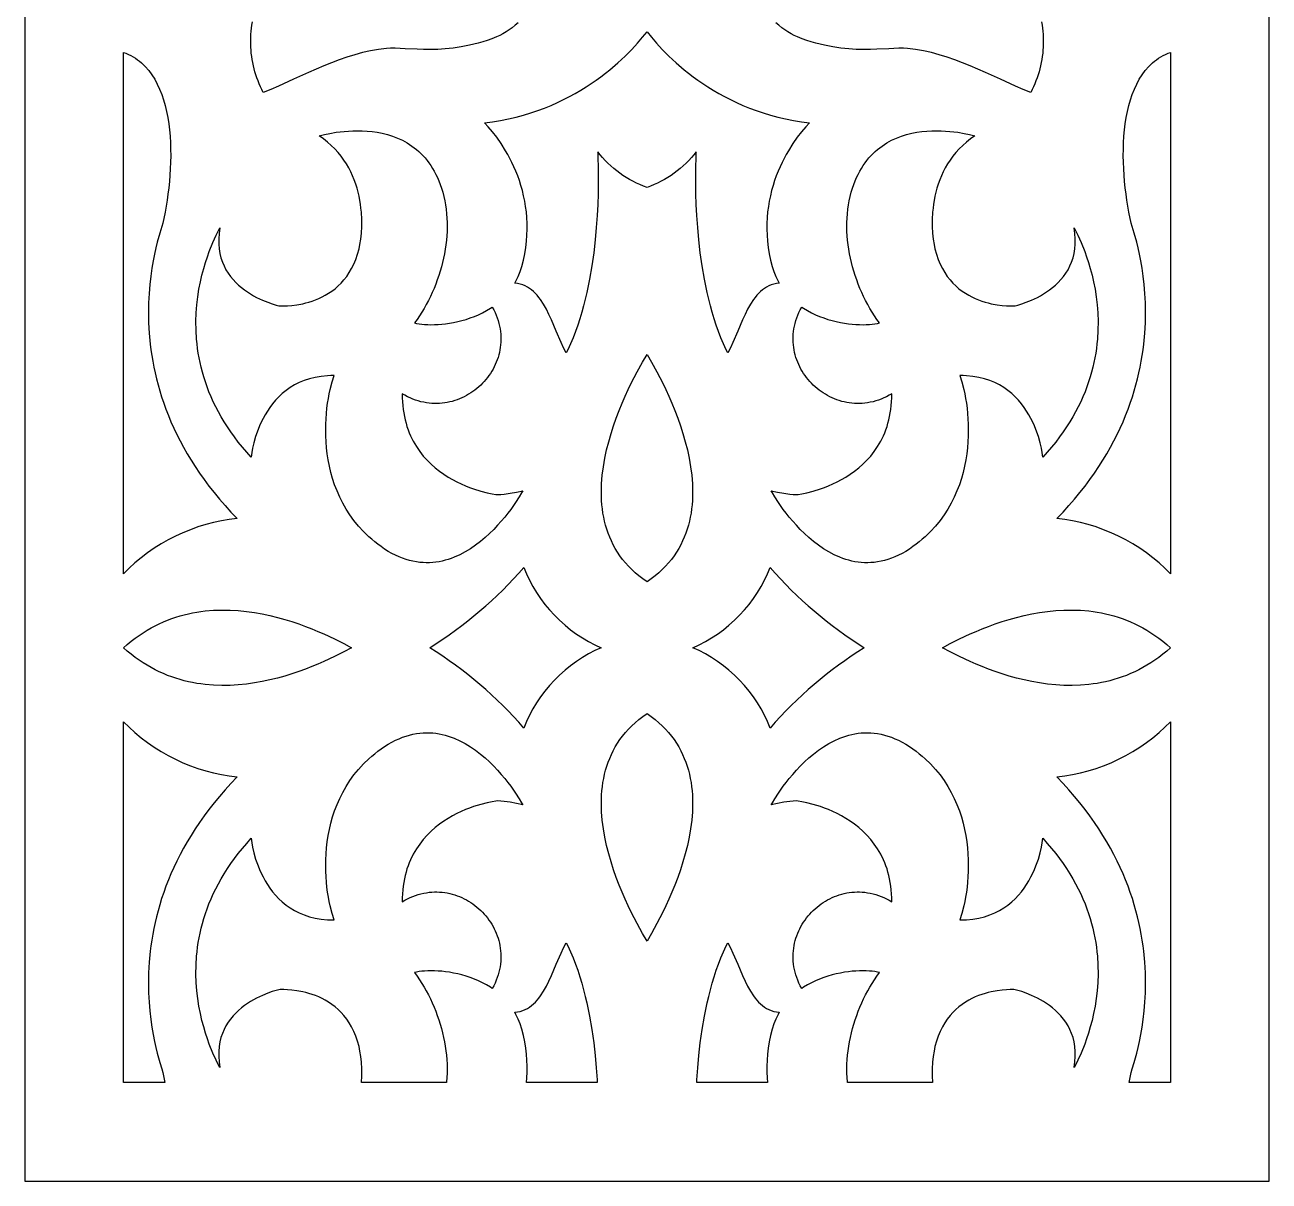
# Model space of a CAD drawing. Extents: x -252 to 252, y -832 to 832.
# Drawn here: x -252 to 252, y -832 to -363 of the extents above; entities that cross this region are included whole.
import ezdxf

# ---------------------------------------------------------------- set-up
doc = ezdxf.new("R2010")
doc.units = 0
doc.header["$MEASUREMENT"] = 0
doc.layers.add('LAYER_1', color=18, linetype='CONTINUOUS')

msp = doc.modelspace()

# ---------------------------------------------------------------- linework, layer by layer
at = {"layer": 'LAYER_1'}
for points in [[(-252.5, -832.5), (252.5, -832.5), (252.5, 832.5), (-252.5, 832.5)], [(1.77, -368.3), (3.83, -370.68), (6.2, -373.23), (8.87, -375.91), (11.84, -378.67), (15.13, -381.48), (16.89, -382.89), (18.73, -384.29), (20.65, -385.69), (22.65, -387.07), (24.74, -388.43), (26.9, -389.77), (29.15, -391.07), (31.47, -392.35), (33.89, -393.58), (36.38, -394.77), (38.96, -395.91), (41.62, -396.99), (44.37, -398.01), (47.2, -398.97), (50.12, -399.86), (53.13, -400.67), (56.22, -401.41), (59.4, -402.05), (62.67, -402.61), (66.02, -403.07), (64.45, -404.68), (62.76, -406.62), (60.99, -408.88), (59.18, -411.45), (57.38, -414.32), (56.5, -415.86), (55.64, -417.47), (54.8, -419.14), (53.99, -420.88), (53.22, -422.68), (52.49, -424.55), (51.8, -426.47), (51.17, -428.45), (50.59, -430.49), (50.08, -432.58), (49.64, -434.73), (49.26, -436.92), (48.97, -439.17), (48.77, -441.46), (48.65, -443.8), (48.63, -446.18), (48.71, -448.61), (48.9, -451.07), (49.2, -453.57), (49.62, -456.11), (50.16, -458.69), (50.83, -461.3), (51.5, -463.38), (52.28, -465.35), (53.19, -467.21), (53.69, -468.08), (52.56, -468.24), (51.48, -468.48), (50.46, -468.8), (49.49, -469.2), (48.56, -469.67), (47.68, -470.22), (46.84, -470.83), (46.05, -471.5), (45.29, -472.23), (44.57, -473.01), (43.88, -473.85), (43.22, -474.73), (41.98, -476.62), (40.84, -478.65), (39.78, -480.79), (38.76, -483.01), (36.83, -487.57), (34.89, -492.1), (33.86, -494.27), (32.77, -496.34), (32.14, -495.07), (31.03, -492.67), (29.99, -490.2), (29.01, -487.69), (28.1, -485.13), (27.25, -482.53), (26.46, -479.9), (25.72, -477.25), (25.04, -474.57), (24.41, -471.88), (23.83, -469.18), (23.3, -466.47), (22.38, -461.08), (21.63, -455.76), (21.03, -450.55), (20.57, -445.5), (20.24, -440.67), (20, -436.09), (19.86, -431.82), (19.79, -427.92), (19.77, -424.42), (19.8, -421.37), (19.9, -416.85), (19.97, -414.73), (19.01, -415.95), (18, -417.13), (16.95, -418.27), (15.85, -419.38), (14.7, -420.46), (13.52, -421.49), (12.29, -422.48), (11.04, -423.43), (9.75, -424.33), (8.42, -425.18), (7.08, -425.99), (5.7, -426.74), (4.3, -427.44), (2.89, -428.09), (1.45, -428.68), (0, -429.22), (-1.45, -428.68), (-2.89, -428.09), (-4.3, -427.44), (-5.7, -426.74), (-7.08, -425.99), (-8.42, -425.18), (-9.75, -424.33), (-11.04, -423.43), (-12.29, -422.48), (-13.52, -421.49), (-14.7, -420.46), (-15.85, -419.38), (-16.95, -418.27), (-18, -417.13), (-19.01, -415.95), (-19.97, -414.73), (-19.9, -416.85), (-19.8, -421.37), (-19.77, -424.42), (-19.79, -427.92), (-19.86, -431.82), (-20, -436.09), (-20.24, -440.67), (-20.57, -445.5), (-21.03, -450.55), (-21.63, -455.76), (-22.38, -461.08), (-23.3, -466.47), (-23.83, -469.18), (-24.41, -471.88), (-25.04, -474.57), (-25.72, -477.25), (-26.46, -479.9), (-27.25, -482.53), (-28.1, -485.13), (-29.01, -487.69), (-29.99, -490.2), (-31.03, -492.67), (-32.14, -495.07), (-32.77, -496.34), (-33.86, -494.27), (-34.89, -492.1), (-36.83, -487.57), (-38.76, -483.01), (-39.78, -480.79), (-40.84, -478.65), (-41.98, -476.62), (-43.22, -474.73), (-43.88, -473.85), (-44.57, -473.01), (-45.29, -472.23), (-46.05, -471.5), (-46.84, -470.83), (-47.68, -470.22), (-48.56, -469.67), (-49.49, -469.2), (-50.46, -468.8), (-51.48, -468.48), (-52.56, -468.24), (-53.69, -468.08), (-53.19, -467.21), (-52.28, -465.35), (-51.5, -463.38), (-50.83, -461.3), (-50.16, -458.69), (-49.62, -456.11), (-49.2, -453.57), (-48.9, -451.07), (-48.71, -448.61), (-48.63, -446.18), (-48.65, -443.8), (-48.77, -441.46), (-48.97, -439.17), (-49.26, -436.92), (-49.64, -434.73), (-50.08, -432.58), (-50.59, -430.49), (-51.17, -428.45), (-51.8, -426.47), (-52.49, -424.55), (-53.22, -422.68), (-53.99, -420.88), (-54.8, -419.14), (-55.64, -417.47), (-56.5, -415.86), (-57.38, -414.32), (-59.18, -411.45), (-60.99, -408.88), (-62.76, -406.62), (-64.45, -404.68), (-66.02, -403.07), (-62.67, -402.61), (-59.4, -402.05), (-56.22, -401.41), (-53.13, -400.67), (-50.12, -399.86), (-47.2, -398.97), (-44.37, -398.01), (-41.62, -396.99), (-38.96, -395.91), (-36.38, -394.77), (-33.89, -393.58), (-31.47, -392.35), (-29.15, -391.07), (-26.9, -389.77), (-24.74, -388.43), (-22.65, -387.07), (-20.65, -385.69), (-18.73, -384.29), (-16.89, -382.89), (-15.13, -381.48), (-11.84, -378.67), (-8.87, -375.91), (-6.2, -373.23), (-3.83, -370.68), (-1.77, -368.3), (0, -366.13)], [(-211.46, -374.79), (-210.47, -375.23), (-209.5, -375.7), (-208.57, -376.22), (-207.67, -376.78), (-206.81, -377.38), (-205.97, -378.02), (-205.17, -378.69), (-204.4, -379.41), (-203.65, -380.15), (-202.26, -381.74), (-200.98, -383.47), (-199.82, -385.31), (-198.76, -387.26), (-197.81, -389.32), (-196.96, -391.47), (-196.21, -393.7), (-195.56, -396.02), (-195, -398.4), (-194.52, -400.85), (-194.13, -403.35), (-193.83, -405.89), (-193.6, -408.47), (-193.44, -411.08), (-193.35, -413.71), (-193.33, -416.35), (-193.38, -418.99), (-193.48, -421.62), (-193.64, -424.25), (-193.85, -426.85), (-194.11, -429.42), (-194.42, -431.95), (-194.77, -434.43), (-195.16, -436.86), (-195.58, -439.22), (-196.52, -443.72), (-196.93, -445.11), (-197.73, -447.73), (-198.76, -451.47), (-199.32, -453.74), (-199.88, -456.26), (-200.43, -459.03), (-200.94, -462.02), (-201.41, -465.22), (-201.8, -468.64), (-202.1, -472.25), (-202.3, -476.04), (-202.37, -480.01), (-202.29, -484.15), (-202.05, -488.43), (-201.63, -492.86), (-201.35, -495.13), (-201.01, -497.42), (-200.62, -499.75), (-200.18, -502.1), (-199.67, -504.48), (-199.1, -506.89), (-198.47, -509.32), (-197.77, -511.77), (-197.01, -514.25), (-196.17, -516.74), (-195.26, -519.26), (-194.27, -521.79), (-193.21, -524.34), (-192.07, -526.91), (-190.84, -529.49), (-189.53, -532.08), (-188.13, -534.68), (-186.65, -537.29), (-185.07, -539.91), (-183.4, -542.53), (-181.63, -545.16), (-179.76, -547.8), (-177.79, -550.44), (-175.72, -553.08), (-173.55, -555.72), (-171.26, -558.35), (-168.87, -560.99), (-166.36, -563.62), (-169.56, -564), (-172.75, -564.53), (-175.93, -565.22), (-179.1, -566.05), (-182.24, -567.03), (-185.34, -568.14), (-188.4, -569.39), (-191.4, -570.78), (-194.34, -572.28), (-197.22, -573.91), (-200.01, -575.66), (-202.72, -577.53), (-205.33, -579.5), (-207.83, -581.58), (-210.23, -583.76), (-212.5, -586.03), (-212.5, -374.4)], [(212.5, -586.03), (210.23, -583.76), (207.83, -581.58), (205.33, -579.5), (202.72, -577.53), (200.01, -575.66), (197.22, -573.91), (194.34, -572.28), (191.4, -570.78), (188.4, -569.39), (185.34, -568.14), (182.24, -567.03), (179.1, -566.05), (175.93, -565.22), (172.75, -564.53), (169.56, -564), (166.36, -563.62), (168.87, -560.99), (171.26, -558.35), (173.55, -555.72), (175.72, -553.08), (177.79, -550.44), (179.76, -547.8), (181.63, -545.16), (183.4, -542.53), (185.07, -539.91), (186.65, -537.29), (188.13, -534.68), (189.53, -532.08), (190.84, -529.49), (192.07, -526.91), (193.21, -524.34), (194.27, -521.79), (195.26, -519.26), (196.17, -516.74), (197.01, -514.25), (197.77, -511.77), (198.47, -509.32), (199.1, -506.89), (199.67, -504.48), (200.18, -502.1), (200.62, -499.75), (201.01, -497.42), (201.35, -495.13), (201.63, -492.86), (202.05, -488.43), (202.29, -484.15), (202.37, -480.01), (202.3, -476.04), (202.1, -472.25), (201.8, -468.64), (201.41, -465.22), (200.94, -462.02), (200.43, -459.03), (199.88, -456.26), (199.32, -453.74), (198.76, -451.47), (197.73, -447.73), (196.93, -445.11), (196.52, -443.72), (195.58, -439.22), (195.16, -436.86), (194.77, -434.43), (194.42, -431.95), (194.11, -429.42), (193.85, -426.85), (193.64, -424.25), (193.48, -421.62), (193.38, -418.99), (193.33, -416.35), (193.35, -413.71), (193.44, -411.08), (193.6, -408.47), (193.83, -405.89), (194.13, -403.35), (194.52, -400.85), (195, -398.4), (195.56, -396.02), (196.21, -393.7), (196.96, -391.47), (197.81, -389.32), (198.76, -387.26), (199.82, -385.31), (200.98, -383.47), (202.26, -381.74), (203.65, -380.15), (204.4, -379.41), (205.17, -378.69), (205.97, -378.02), (206.81, -377.38), (207.67, -376.78), (208.57, -376.22), (209.5, -375.7), (210.47, -375.23), (211.46, -374.79), (212.5, -374.4)], [(-115.59, -406.24), (-113.6, -406.35), (-111.58, -406.55), (-109.52, -406.84), (-107.46, -407.24), (-105.39, -407.76), (-103.33, -408.4), (-101.29, -409.18), (-99.28, -410.1), (-97.31, -411.18), (-95.4, -412.43), (-94.46, -413.12), (-93.55, -413.85), (-92.65, -414.63), (-91.78, -415.46), (-90.93, -416.33), (-90.1, -417.26), (-89.29, -418.23), (-88.51, -419.26), (-87.76, -420.35), (-87.04, -421.48), (-86.35, -422.68), (-85.69, -423.93), (-85.07, -425.24), (-84.48, -426.61), (-83.93, -428.04), (-83.41, -429.54), (-82.9, -431.21), (-82.46, -432.9), (-82.09, -434.62), (-81.77, -436.35), (-81.52, -438.1), (-81.33, -439.87), (-81.2, -441.65), (-81.13, -443.44), (-81.12, -445.24), (-81.16, -447.05), (-81.26, -448.86), (-81.42, -450.68), (-81.62, -452.49), (-81.89, -454.31), (-82.2, -456.11), (-82.56, -457.92), (-82.97, -459.71), (-83.43, -461.5), (-83.94, -463.27), (-84.5, -465.03), (-85.1, -466.77), (-85.74, -468.49), (-86.43, -470.19), (-87.16, -471.87), (-87.93, -473.52), (-88.74, -475.15), (-89.59, -476.74), (-90.48, -478.31), (-91.4, -479.84), (-92.36, -481.33), (-93.35, -482.79), (-94.38, -484.2), (-93.51, -484.41), (-92.53, -484.59), (-91.45, -484.73), (-90.27, -484.83), (-89.01, -484.9), (-87.68, -484.92), (-86.27, -484.9), (-84.81, -484.84), (-83.28, -484.72), (-81.72, -484.54), (-80.11, -484.31), (-78.47, -484.02), (-76.81, -483.67), (-75.13, -483.26), (-73.44, -482.77), (-71.75, -482.21), (-70.07, -481.59), (-68.4, -480.88), (-66.76, -480.09), (-65.14, -479.22), (-63.56, -478.27), (-62.79, -477.75), (-62.2, -478.85), (-61.67, -479.96), (-61.2, -481.07), (-60.78, -482.18), (-60.42, -483.29), (-60.1, -484.39), (-59.84, -485.5), (-59.64, -486.6), (-59.48, -487.69), (-59.37, -488.78), (-59.31, -489.87), (-59.3, -490.94), (-59.34, -492.01), (-59.42, -493.07), (-59.54, -494.12), (-59.71, -495.16), (-59.92, -496.18), (-60.17, -497.19), (-60.46, -498.19), (-60.8, -499.17), (-61.17, -500.14), (-61.58, -501.09), (-62.02, -502.02), (-62.5, -502.93), (-63.01, -503.83), (-63.56, -504.7), (-64.14, -505.55), (-64.76, -506.38), (-65.4, -507.18), (-66.07, -507.96), (-66.77, -508.71), (-67.5, -509.44), (-68.25, -510.14), (-69.03, -510.81), (-69.84, -511.45), (-70.67, -512.07), (-71.52, -512.64), (-72.39, -513.19), (-73.28, -513.71), (-74.2, -514.19), (-75.13, -514.63), (-76.08, -515.04), (-77.04, -515.41), (-78.02, -515.74), (-79.02, -516.04), (-80.03, -516.29), (-81.05, -516.51), (-82.08, -516.68), (-83.12, -516.81), (-84.18, -516.89), (-85.24, -516.93), (-86.31, -516.93), (-87.38, -516.87), (-88.47, -516.77), (-89.55, -516.62), (-90.64, -516.43), (-91.74, -516.18), (-92.83, -515.88), (-93.92, -515.52), (-95.02, -515.12), (-96.11, -514.66), (-97.2, -514.14), (-98.29, -513.57), (-99.37, -512.94), (-99.35, -514.59), (-99.27, -516.2), (-99.15, -517.76), (-98.97, -519.28), (-98.75, -520.76), (-98.48, -522.2), (-98.16, -523.59), (-97.8, -524.95), (-97.41, -526.26), (-96.97, -527.54), (-96.49, -528.77), (-95.98, -529.97), (-94.86, -532.25), (-93.61, -534.39), (-92.25, -536.39), (-90.79, -538.25), (-89.24, -539.97), (-87.63, -541.57), (-85.95, -543.05), (-84.23, -544.41), (-82.48, -545.65), (-80.71, -546.79), (-78.93, -547.82), (-77.16, -548.75), (-75.42, -549.58), (-73.7, -550.33), (-72.03, -550.98), (-70.43, -551.56), (-67.45, -552.49), (-64.87, -553.14), (-62.79, -553.56), (-61.33, -553.79), (-60.58, -553.85), (-59.3, -553.8), (-58.03, -553.7), (-55.48, -553.36), (-52.95, -552.88), (-50.44, -552.35), (-50.88, -553.16), (-51.85, -554.79), (-53.34, -557.08), (-55.31, -559.88), (-56.47, -561.41), (-57.75, -563.01), (-59.13, -564.66), (-60.62, -566.33), (-62.21, -568.01), (-63.91, -569.68), (-65.7, -571.32), (-67.58, -572.9), (-69.56, -574.41), (-71.62, -575.83), (-73.77, -577.14), (-76, -578.31), (-78.31, -579.34), (-79.49, -579.79), (-80.69, -580.19), (-81.91, -580.55), (-83.14, -580.85), (-84.4, -581.11), (-85.67, -581.31), (-86.95, -581.45), (-88.26, -581.53), (-89.57, -581.54), (-90.91, -581.5), (-92.26, -581.38), (-93.62, -581.2), (-95, -580.94), (-96.39, -580.61), (-97.79, -580.2), (-99.21, -579.71), (-100.64, -579.14), (-102.08, -578.49), (-103.54, -577.74), (-105, -576.91), (-106.48, -575.99), (-107.96, -574.97), (-109.27, -574), (-110.52, -573.02), (-111.73, -572.01), (-112.89, -570.99), (-115.08, -568.87), (-117.09, -566.68), (-118.93, -564.42), (-120.61, -562.11), (-122.13, -559.74), (-123.5, -557.33), (-124.73, -554.88), (-125.81, -552.4), (-126.77, -549.9), (-127.6, -547.38), (-128.3, -544.86), (-128.89, -542.34), (-129.38, -539.83), (-129.76, -537.33), (-130.05, -534.86), (-130.24, -532.41), (-130.36, -530.01), (-130.39, -527.65), (-130.36, -525.34), (-130.25, -523.09), (-130.09, -520.91), (-129.88, -518.81), (-129.62, -516.78), (-129.31, -514.85), (-128.98, -513.02), (-128.61, -511.29), (-127.82, -508.18), (-126.98, -505.58), (-128.37, -505.59), (-129.71, -505.65), (-132.29, -505.91), (-134.72, -506.32), (-137.02, -506.89), (-139.17, -507.6), (-141.19, -508.44), (-143.09, -509.4), (-144.86, -510.47), (-146.5, -511.63), (-148.04, -512.87), (-149.46, -514.19), (-150.77, -515.57), (-151.97, -517.01), (-153.08, -518.48), (-154.09, -519.98), (-155.01, -521.49), (-155.85, -523.01), (-156.59, -524.53), (-157.26, -526.02), (-157.86, -527.49), (-158.84, -530.29), (-159.57, -532.84), (-160.08, -535.05), (-160.4, -536.82), (-160.62, -538.71), (-162.47, -536.66), (-164.22, -534.61), (-165.88, -532.55), (-167.45, -530.5), (-168.92, -528.45), (-170.31, -526.39), (-171.62, -524.34), (-172.84, -522.29), (-173.98, -520.25), (-175.04, -518.21), (-176.03, -516.18), (-176.94, -514.15), (-177.78, -512.14), (-178.55, -510.13), (-179.25, -508.13), (-179.88, -506.15), (-180.45, -504.17), (-180.96, -502.21), (-181.4, -500.27), (-181.79, -498.34), (-182.13, -496.43), (-182.41, -494.54), (-182.63, -492.67), (-182.81, -490.81), (-183.03, -487.17), (-183.07, -483.63), (-182.96, -480.18), (-182.71, -476.85), (-182.33, -473.64), (-181.85, -470.55), (-181.28, -467.6), (-180.63, -464.8), (-179.93, -462.15), (-179.19, -459.67), (-178.43, -457.35), (-177.66, -455.22), (-176.17, -451.53), (-174.86, -448.66), (-173.86, -446.68), (-173.31, -445.67), (-173.65, -447.95), (-173.82, -450.12), (-173.82, -452.19), (-173.66, -454.16), (-173.36, -456.03), (-172.92, -457.81), (-172.35, -459.5), (-171.67, -461.09), (-170.88, -462.6), (-170, -464.01), (-169.04, -465.34), (-168.01, -466.59), (-166.92, -467.76), (-165.77, -468.85), (-164.59, -469.86), (-163.38, -470.8), (-162.15, -471.66), (-160.91, -472.46), (-159.68, -473.18), (-158.46, -473.84), (-156.12, -474.96), (-153.96, -475.85), (-152.07, -476.51), (-150.54, -476.96), (-149.47, -477.22), (-148.92, -477.3), (-147.4, -477.31), (-145.97, -477.25), (-144.18, -477.11), (-142.08, -476.84), (-139.74, -476.4), (-138.5, -476.1), (-137.22, -475.75), (-135.91, -475.34), (-134.59, -474.86), (-133.25, -474.3), (-131.9, -473.68), (-130.56, -472.97), (-129.23, -472.17), (-127.91, -471.29), (-126.62, -470.31), (-125.37, -469.22), (-124.16, -468.04), (-122.99, -466.74), (-121.89, -465.32), (-120.85, -463.79), (-119.88, -462.13), (-118.99, -460.34), (-118.19, -458.42), (-117.49, -456.36), (-116.89, -454.15), (-116.52, -452.35), (-116.19, -450.22), (-115.94, -447.8), (-115.8, -445.14), (-115.79, -442.28), (-115.94, -439.24), (-116.09, -437.67), (-116.29, -436.08), (-116.55, -434.46), (-116.87, -432.82), (-117.25, -431.17), (-117.7, -429.52), (-118.22, -427.86), (-118.82, -426.2), (-119.49, -424.55), (-120.24, -422.91), (-121.08, -421.29), (-122.01, -419.69), (-123.04, -418.11), (-124.16, -416.57), (-125.38, -415.07), (-126.7, -413.6), (-128.13, -412.18), (-129.68, -410.82), (-131.34, -409.5), (-133.12, -408.25), (-130.91, -407.72), (-128.78, -407.29), (-126.1, -406.84), (-122.94, -406.47), (-121.22, -406.33), (-119.41, -406.24), (-117.53, -406.21)], [(119.41, -406.24), (121.22, -406.33), (122.94, -406.47), (126.1, -406.84), (128.78, -407.29), (130.91, -407.72), (133.12, -408.25), (131.34, -409.5), (129.68, -410.82), (128.13, -412.18), (126.7, -413.6), (125.38, -415.07), (124.16, -416.57), (123.04, -418.11), (122.01, -419.69), (121.08, -421.29), (120.24, -422.91), (119.49, -424.55), (118.82, -426.2), (118.22, -427.86), (117.7, -429.52), (117.25, -431.17), (116.87, -432.82), (116.55, -434.46), (116.29, -436.08), (116.09, -437.67), (115.94, -439.24), (115.79, -442.28), (115.8, -445.14), (115.94, -447.8), (116.19, -450.22), (116.52, -452.35), (116.89, -454.15), (117.49, -456.36), (118.19, -458.42), (118.99, -460.34), (119.88, -462.13), (120.85, -463.79), (121.89, -465.32), (122.99, -466.74), (124.16, -468.04), (125.37, -469.22), (126.62, -470.31), (127.91, -471.29), (129.23, -472.17), (130.56, -472.97), (131.9, -473.68), (133.25, -474.3), (134.59, -474.86), (135.91, -475.34), (137.22, -475.75), (138.5, -476.1), (139.74, -476.4), (142.08, -476.84), (144.18, -477.11), (145.97, -477.25), (147.4, -477.31), (148.92, -477.3), (149.47, -477.22), (150.54, -476.96), (152.07, -476.51), (153.96, -475.85), (156.12, -474.96), (158.46, -473.84), (159.68, -473.18), (160.91, -472.46), (162.15, -471.66), (163.38, -470.8), (164.59, -469.86), (165.77, -468.85), (166.92, -467.76), (168.01, -466.59), (169.04, -465.34), (170, -464.01), (170.88, -462.6), (171.67, -461.09), (172.35, -459.5), (172.92, -457.81), (173.36, -456.03), (173.66, -454.16), (173.82, -452.19), (173.82, -450.12), (173.65, -447.95), (173.31, -445.67), (173.86, -446.68), (174.86, -448.66), (176.17, -451.53), (177.66, -455.22), (178.43, -457.35), (179.19, -459.67), (179.93, -462.15), (180.63, -464.8), (181.28, -467.6), (181.85, -470.55), (182.33, -473.64), (182.71, -476.85), (182.96, -480.18), (183.07, -483.63), (183.03, -487.17), (182.81, -490.81), (182.63, -492.67), (182.41, -494.54), (182.13, -496.43), (181.79, -498.34), (181.4, -500.27), (180.96, -502.21), (180.45, -504.17), (179.88, -506.15), (179.25, -508.13), (178.55, -510.13), (177.78, -512.14), (176.94, -514.15), (176.03, -516.18), (175.04, -518.21), (173.98, -520.25), (172.84, -522.29), (171.62, -524.34), (170.31, -526.39), (168.92, -528.45), (167.45, -530.5), (165.88, -532.55), (164.22, -534.61), (162.47, -536.66), (160.62, -538.71), (160.4, -536.82), (160.08, -535.05), (159.57, -532.84), (158.84, -530.29), (157.86, -527.49), (157.26, -526.02), (156.59, -524.53), (155.85, -523.01), (155.01, -521.49), (154.09, -519.98), (153.08, -518.48), (151.97, -517.01), (150.77, -515.57), (149.46, -514.19), (148.04, -512.87), (146.5, -511.63), (144.86, -510.47), (143.09, -509.4), (141.19, -508.44), (139.17, -507.6), (137.02, -506.89), (134.72, -506.32), (132.29, -505.91), (129.71, -505.65), (128.37, -505.59), (126.98, -505.58), (127.82, -508.18), (128.61, -511.29), (128.98, -513.02), (129.31, -514.85), (129.62, -516.78), (129.88, -518.81), (130.09, -520.91), (130.25, -523.09), (130.36, -525.34), (130.39, -527.65), (130.36, -530.01), (130.24, -532.41), (130.05, -534.86), (129.76, -537.33), (129.38, -539.83), (128.89, -542.34), (128.3, -544.86), (127.6, -547.38), (126.77, -549.9), (125.81, -552.4), (124.73, -554.88), (123.5, -557.33), (122.13, -559.74), (120.61, -562.11), (118.93, -564.42), (117.09, -566.68), (115.08, -568.87), (112.89, -570.99), (111.73, -572.01), (110.52, -573.02), (109.27, -574), (107.96, -574.97), (106.48, -575.99), (105, -576.91), (103.54, -577.74), (102.08, -578.49), (100.64, -579.14), (99.21, -579.71), (97.79, -580.2), (96.39, -580.61), (95, -580.94), (93.62, -581.2), (92.26, -581.38), (90.91, -581.5), (89.57, -581.54), (88.26, -581.53), (86.95, -581.45), (85.67, -581.31), (84.4, -581.11), (83.14, -580.85), (81.91, -580.55), (80.69, -580.19), (79.49, -579.79), (78.31, -579.34), (76, -578.31), (73.77, -577.14), (71.62, -575.83), (69.56, -574.41), (67.58, -572.9), (65.7, -571.32), (63.91, -569.68), (62.21, -568.01), (60.62, -566.33), (59.13, -564.66), (57.75, -563.01), (56.47, -561.41), (55.31, -559.88), (53.34, -557.08), (51.85, -554.79), (50.88, -553.16), (50.44, -552.35), (52.95, -552.88), (55.48, -553.36), (58.03, -553.7), (59.3, -553.8), (60.58, -553.85), (61.33, -553.79), (62.79, -553.56), (64.87, -553.14), (67.45, -552.49), (70.43, -551.56), (72.03, -550.98), (73.7, -550.33), (75.42, -549.58), (77.16, -548.75), (78.93, -547.82), (80.71, -546.79), (82.48, -545.65), (84.23, -544.41), (85.95, -543.05), (87.63, -541.57), (89.24, -539.97), (90.79, -538.25), (92.25, -536.39), (93.61, -534.39), (94.86, -532.25), (95.98, -529.97), (96.49, -528.77), (96.97, -527.54), (97.41, -526.26), (97.8, -524.95), (98.16, -523.59), (98.48, -522.2), (98.75, -520.76), (98.97, -519.28), (99.15, -517.76), (99.27, -516.2), (99.35, -514.59), (99.37, -512.94), (98.29, -513.57), (97.2, -514.14), (96.11, -514.66), (95.02, -515.12), (93.92, -515.52), (92.83, -515.88), (91.74, -516.18), (90.64, -516.43), (89.55, -516.62), (88.47, -516.77), (87.38, -516.87), (86.31, -516.93), (85.24, -516.93), (84.18, -516.89), (83.12, -516.81), (82.08, -516.68), (81.05, -516.51), (80.03, -516.29), (79.02, -516.04), (78.02, -515.74), (77.04, -515.41), (76.08, -515.04), (75.13, -514.63), (74.2, -514.19), (73.28, -513.71), (72.39, -513.19), (71.52, -512.64), (70.67, -512.07), (69.84, -511.45), (69.03, -510.81), (68.25, -510.14), (67.5, -509.44), (66.77, -508.71), (66.07, -507.96), (65.4, -507.18), (64.76, -506.38), (64.14, -505.55), (63.56, -504.7), (63.01, -503.83), (62.5, -502.93), (62.02, -502.02), (61.58, -501.09), (61.17, -500.14), (60.8, -499.17), (60.46, -498.19), (60.17, -497.19), (59.92, -496.18), (59.71, -495.16), (59.54, -494.12), (59.42, -493.07), (59.34, -492.01), (59.3, -490.94), (59.31, -489.87), (59.37, -488.78), (59.48, -487.69), (59.64, -486.6), (59.84, -485.5), (60.1, -484.39), (60.42, -483.29), (60.78, -482.18), (61.2, -481.07), (61.67, -479.96), (62.2, -478.85), (62.79, -477.75), (63.56, -478.27), (65.14, -479.22), (66.76, -480.09), (68.4, -480.88), (70.07, -481.59), (71.75, -482.21), (73.44, -482.77), (75.13, -483.26), (76.81, -483.67), (78.47, -484.02), (80.11, -484.31), (81.72, -484.54), (83.28, -484.72), (84.81, -484.84), (86.27, -484.9), (87.68, -484.92), (89.01, -484.9), (90.27, -484.83), (91.45, -484.73), (92.53, -484.59), (93.51, -484.41), (94.38, -484.2), (93.35, -482.79), (92.36, -481.33), (91.4, -479.84), (90.48, -478.31), (89.59, -476.74), (88.74, -475.15), (87.93, -473.52), (87.16, -471.87), (86.43, -470.19), (85.74, -468.49), (85.1, -466.77), (84.5, -465.03), (83.94, -463.27), (83.43, -461.5), (82.97, -459.71), (82.56, -457.92), (82.2, -456.11), (81.89, -454.31), (81.62, -452.49), (81.42, -450.68), (81.26, -448.86), (81.16, -447.05), (81.12, -445.24), (81.13, -443.44), (81.2, -441.65), (81.33, -439.87), (81.52, -438.1), (81.77, -436.35), (82.09, -434.62), (82.46, -432.9), (82.9, -431.21), (83.41, -429.54), (83.93, -428.04), (84.48, -426.61), (85.07, -425.24), (85.69, -423.93), (86.35, -422.68), (87.04, -421.48), (87.76, -420.35), (88.51, -419.26), (89.29, -418.23), (90.1, -417.26), (90.93, -416.33), (91.78, -415.46), (92.65, -414.63), (93.55, -413.85), (94.46, -413.12), (95.4, -412.43), (97.31, -411.18), (99.28, -410.1), (101.29, -409.18), (103.33, -408.4), (105.39, -407.76), (107.46, -407.24), (109.52, -406.84), (111.58, -406.55), (113.6, -406.35), (115.59, -406.24), (117.53, -406.21)], [(1.85, -500.12), (4.02, -504.07), (6.41, -508.72), (7.64, -511.28), (8.88, -513.98), (10.1, -516.81), (11.31, -519.75), (12.47, -522.8), (13.57, -525.94), (14.6, -529.15), (15.55, -532.44), (16.39, -535.78), (17.12, -539.16), (17.71, -542.57), (18.15, -546.01), (18.43, -549.45), (18.5, -551.16), (18.52, -552.88), (18.5, -554.59), (18.43, -556.3), (18.3, -558), (18.12, -559.69), (17.88, -561.37), (17.58, -563.04), (17.22, -564.69), (16.8, -566.33), (16.32, -567.95), (15.77, -569.56), (15.15, -571.15), (14.46, -572.71), (13.69, -574.26), (12.86, -575.78), (11.95, -577.27), (10.96, -578.74), (9.89, -580.18), (8.74, -581.59), (7.5, -582.97), (6.18, -584.31), (4.77, -585.62), (3.27, -586.9), (1.68, -588.13), (0, -589.33), (-1.68, -588.13), (-3.27, -586.9), (-4.77, -585.62), (-6.18, -584.31), (-7.5, -582.97), (-8.74, -581.59), (-9.89, -580.18), (-10.96, -578.74), (-11.95, -577.27), (-12.86, -575.78), (-13.69, -574.26), (-14.46, -572.71), (-15.15, -571.15), (-15.77, -569.56), (-16.32, -567.95), (-16.8, -566.33), (-17.22, -564.69), (-17.58, -563.04), (-17.88, -561.37), (-18.12, -559.69), (-18.3, -558), (-18.43, -556.3), (-18.5, -554.59), (-18.52, -552.88), (-18.5, -551.16), (-18.43, -549.45), (-18.15, -546.01), (-17.71, -542.57), (-17.12, -539.16), (-16.39, -535.78), (-15.55, -532.44), (-14.6, -529.15), (-13.57, -525.94), (-12.47, -522.8), (-11.31, -519.75), (-10.1, -516.81), (-8.88, -513.98), (-7.64, -511.28), (-6.41, -508.72), (-4.02, -504.07), (-1.85, -500.12), (0, -496.96)], [(-48.92, -586.09), (-47.71, -588.67), (-46.35, -591.21), (-44.85, -593.68), (-43.21, -596.09), (-41.44, -598.42), (-39.56, -600.68), (-37.56, -602.84), (-35.46, -604.91), (-33.27, -606.87), (-30.99, -608.73), (-28.63, -610.46), (-26.19, -612.06), (-23.7, -613.53), (-21.15, -614.86), (-18.56, -616.04), (-21.15, -617.22), (-23.7, -618.55), (-26.19, -620.01), (-28.63, -621.62), (-30.99, -623.35), (-33.27, -625.2), (-35.46, -627.17), (-37.56, -629.24), (-39.56, -631.4), (-41.44, -633.66), (-43.21, -635.99), (-44.85, -638.4), (-46.35, -640.87), (-47.71, -643.4), (-48.92, -645.99), (-49.97, -648.61), (-52.05, -646.27), (-54.18, -643.96), (-56.35, -641.7), (-58.57, -639.47), (-60.83, -637.28), (-63.13, -635.13), (-65.48, -633.02), (-67.86, -630.96), (-70.28, -628.94), (-72.73, -626.96), (-75.22, -625.02), (-77.75, -623.13), (-80.3, -621.29), (-82.89, -619.49), (-85.51, -617.75), (-88.16, -616.04), (-85.51, -614.33), (-82.89, -612.58), (-80.3, -610.79), (-77.75, -608.94), (-75.22, -607.06), (-72.73, -605.12), (-70.28, -603.14), (-67.86, -601.12), (-65.48, -599.05), (-63.13, -596.95), (-60.83, -594.8), (-58.57, -592.61), (-56.35, -590.38), (-54.18, -588.11), (-52.05, -585.81), (-49.97, -583.47)], [(52.05, -585.81), (54.18, -588.11), (56.35, -590.38), (58.57, -592.61), (60.83, -594.8), (63.13, -596.95), (65.48, -599.05), (67.86, -601.12), (70.28, -603.14), (72.73, -605.12), (75.22, -607.06), (77.75, -608.94), (80.3, -610.79), (82.89, -612.58), (85.51, -614.33), (88.16, -616.04), (85.51, -617.75), (82.89, -619.49), (80.3, -621.29), (77.75, -623.13), (75.22, -625.02), (72.73, -626.96), (70.28, -628.94), (67.86, -630.96), (65.48, -633.02), (63.13, -635.13), (60.83, -637.28), (58.57, -639.47), (56.35, -641.7), (54.18, -643.96), (52.05, -646.27), (49.97, -648.61), (48.92, -645.99), (47.71, -643.4), (46.35, -640.87), (44.85, -638.4), (43.21, -635.99), (41.44, -633.66), (39.56, -631.4), (37.56, -629.24), (35.46, -627.17), (33.27, -625.2), (30.99, -623.35), (28.63, -621.62), (26.19, -620.01), (23.7, -618.55), (21.15, -617.22), (18.56, -616.04), (21.15, -614.86), (23.7, -613.53), (26.19, -612.06), (28.63, -610.46), (30.99, -608.73), (33.27, -606.87), (35.46, -604.91), (37.56, -602.84), (39.56, -600.68), (41.44, -598.42), (43.21, -596.09), (44.85, -593.68), (46.35, -591.21), (47.71, -588.67), (48.92, -586.09), (49.97, -583.47)], [(-169.21, -600.76), (-165.89, -600.96), (-162.61, -601.29), (-159.37, -601.74), (-156.19, -602.31), (-153.07, -602.97), (-150.01, -603.72), (-147.04, -604.55), (-144.14, -605.44), (-141.34, -606.39), (-138.64, -607.37), (-136.04, -608.38), (-133.56, -609.41), (-131.19, -610.44), (-126.86, -612.46), (-123.1, -614.36), (-119.97, -616.04), (-123.1, -617.72), (-126.86, -619.61), (-131.19, -621.64), (-133.56, -622.67), (-136.04, -623.7), (-138.64, -624.71), (-141.34, -625.69), (-144.14, -626.63), (-147.04, -627.53), (-150.01, -628.35), (-153.07, -629.11), (-156.19, -629.77), (-159.37, -630.34), (-162.61, -630.79), (-165.89, -631.12), (-169.21, -631.31), (-172.56, -631.36), (-175.94, -631.25), (-179.33, -630.96), (-181.03, -630.75), (-182.73, -630.49), (-184.43, -630.19), (-186.13, -629.83), (-187.83, -629.42), (-189.53, -628.96), (-191.22, -628.44), (-192.91, -627.87), (-194.59, -627.24), (-196.27, -626.55), (-197.94, -625.8), (-199.6, -624.98), (-201.26, -624.1), (-202.9, -623.16), (-204.53, -622.15), (-206.15, -621.07), (-207.76, -619.93), (-209.35, -618.71), (-210.93, -617.41), (-212.5, -616.04), (-210.93, -614.66), (-209.35, -613.37), (-207.76, -612.15), (-206.15, -611), (-204.53, -609.93), (-202.9, -608.92), (-201.26, -607.97), (-199.6, -607.1), (-197.94, -606.28), (-196.27, -605.53), (-194.59, -604.84), (-192.91, -604.21), (-191.22, -603.63), (-189.53, -603.12), (-187.83, -602.66), (-186.13, -602.25), (-184.43, -601.89), (-182.73, -601.58), (-181.03, -601.33), (-179.33, -601.12), (-175.94, -600.83), (-172.56, -600.72)], [(175.94, -600.83), (179.33, -601.12), (181.03, -601.33), (182.73, -601.58), (184.43, -601.89), (186.13, -602.25), (187.83, -602.66), (189.53, -603.12), (191.22, -603.63), (192.91, -604.21), (194.59, -604.84), (196.27, -605.53), (197.94, -606.28), (199.6, -607.1), (201.26, -607.97), (202.9, -608.92), (204.53, -609.93), (206.15, -611), (207.76, -612.15), (209.35, -613.37), (210.93, -614.66), (212.5, -616.04), (210.93, -617.41), (209.35, -618.71), (207.76, -619.93), (206.15, -621.07), (204.53, -622.15), (202.9, -623.16), (201.26, -624.1), (199.6, -624.98), (197.94, -625.8), (196.27, -626.55), (194.59, -627.24), (192.91, -627.87), (191.22, -628.44), (189.53, -628.96), (187.83, -629.42), (186.13, -629.83), (184.43, -630.19), (182.73, -630.49), (181.03, -630.75), (179.33, -630.96), (175.94, -631.25), (172.56, -631.36), (169.21, -631.31), (165.89, -631.12), (162.61, -630.79), (159.37, -630.34), (156.19, -629.77), (153.07, -629.11), (150.01, -628.35), (147.04, -627.53), (144.14, -626.63), (141.34, -625.69), (138.64, -624.71), (136.04, -623.7), (133.56, -622.67), (131.19, -621.64), (126.86, -619.61), (123.1, -617.72), (119.97, -616.04), (123.1, -614.36), (126.86, -612.46), (131.19, -610.44), (133.56, -609.41), (136.04, -608.38), (138.64, -607.37), (141.34, -606.39), (144.14, -605.44), (147.04, -604.55), (150.01, -603.72), (153.07, -602.97), (156.19, -602.31), (159.37, -601.74), (162.61, -601.29), (165.89, -600.96), (169.21, -600.76), (172.56, -600.72)], [(-210.23, -648.32), (-207.83, -650.5), (-205.33, -652.58), (-202.72, -654.55), (-200.01, -656.41), (-197.22, -658.16), (-194.34, -659.79), (-191.4, -661.3), (-188.4, -662.68), (-185.34, -663.93), (-182.24, -665.05), (-179.1, -666.03), (-175.93, -666.86), (-172.75, -667.54), (-169.56, -668.08), (-166.36, -668.46), (-168.87, -671.09), (-171.26, -673.72), (-173.55, -676.36), (-175.72, -679), (-177.79, -681.64), (-179.76, -684.28), (-181.63, -686.91), (-183.4, -689.54), (-185.07, -692.17), (-186.65, -694.79), (-188.13, -697.4), (-189.53, -700), (-190.84, -702.59), (-192.07, -705.17), (-193.21, -707.73), (-194.27, -710.28), (-195.26, -712.82), (-196.17, -715.33), (-197.01, -717.83), (-197.77, -720.31), (-198.47, -722.76), (-199.1, -725.19), (-199.67, -727.6), (-200.18, -729.98), (-200.62, -732.33), (-201.01, -734.66), (-201.35, -736.95), (-201.63, -739.22), (-202.05, -743.64), (-202.29, -747.93), (-202.37, -752.06), (-202.3, -756.03), (-202.1, -759.83), (-201.8, -763.44), (-201.41, -766.85), (-200.94, -770.06), (-200.43, -773.05), (-199.88, -775.81), (-199.32, -778.33), (-198.76, -780.6), (-197.73, -784.35), (-196.93, -786.96), (-196.52, -788.36), (-195.66, -792.5), (-212.5, -792.5), (-212.5, -646.05)], [(1.68, -643.94), (3.27, -645.18), (4.77, -646.46), (6.18, -647.77), (7.5, -649.11), (8.74, -650.49), (9.89, -651.9), (10.96, -653.34), (11.95, -654.81), (12.86, -656.3), (13.69, -657.82), (14.46, -659.36), (15.15, -660.93), (15.77, -662.52), (16.32, -664.12), (16.8, -665.75), (17.22, -667.39), (17.58, -669.04), (17.88, -670.71), (18.12, -672.39), (18.3, -674.08), (18.43, -675.78), (18.5, -677.49), (18.52, -679.2), (18.5, -680.91), (18.43, -682.63), (18.15, -686.07), (17.71, -689.5), (17.12, -692.92), (16.39, -696.3), (15.55, -699.64), (14.6, -702.92), (13.57, -706.14), (12.47, -709.28), (11.31, -712.33), (10.1, -715.27), (8.88, -718.1), (7.64, -720.8), (6.41, -723.36), (4.02, -728.01), (1.85, -731.96), (0, -735.11), (-1.85, -731.96), (-4.02, -728.01), (-6.41, -723.36), (-7.64, -720.8), (-8.88, -718.1), (-10.1, -715.27), (-11.31, -712.33), (-12.47, -709.28), (-13.57, -706.14), (-14.6, -702.92), (-15.55, -699.64), (-16.39, -696.3), (-17.12, -692.92), (-17.71, -689.5), (-18.15, -686.07), (-18.43, -682.63), (-18.5, -680.91), (-18.52, -679.2), (-18.5, -677.49), (-18.43, -675.78), (-18.3, -674.08), (-18.12, -672.39), (-17.88, -670.71), (-17.58, -669.04), (-17.22, -667.39), (-16.8, -665.75), (-16.32, -664.12), (-15.77, -662.52), (-15.15, -660.93), (-14.46, -659.36), (-13.69, -657.82), (-12.86, -656.3), (-11.95, -654.81), (-10.96, -653.34), (-9.89, -651.9), (-8.74, -650.49), (-7.5, -649.11), (-6.18, -647.77), (-4.77, -646.46), (-3.27, -645.18), (-1.68, -643.94), (0, -642.74)], [(212.5, -792.5), (195.66, -792.5), (196.52, -788.36), (196.93, -786.96), (197.73, -784.35), (198.76, -780.6), (199.32, -778.33), (199.88, -775.81), (200.43, -773.05), (200.94, -770.06), (201.41, -766.85), (201.8, -763.44), (202.1, -759.83), (202.3, -756.03), (202.37, -752.06), (202.29, -747.93), (202.05, -743.64), (201.63, -739.22), (201.35, -736.95), (201.01, -734.66), (200.62, -732.33), (200.18, -729.98), (199.67, -727.6), (199.1, -725.19), (198.47, -722.76), (197.77, -720.31), (197.01, -717.83), (196.17, -715.33), (195.26, -712.82), (194.27, -710.28), (193.21, -707.73), (192.07, -705.17), (190.84, -702.59), (189.53, -700), (188.13, -697.4), (186.65, -694.79), (185.07, -692.17), (183.4, -689.54), (181.63, -686.91), (179.76, -684.28), (177.79, -681.64), (175.72, -679), (173.55, -676.36), (171.26, -673.72), (168.87, -671.09), (166.36, -668.46), (169.56, -668.08), (172.75, -667.54), (175.93, -666.86), (179.1, -666.03), (182.24, -665.05), (185.34, -663.93), (188.4, -662.68), (191.4, -661.3), (194.34, -659.79), (197.22, -658.16), (200.01, -656.41), (202.72, -654.55), (205.33, -652.58), (207.83, -650.5), (210.23, -648.32), (212.5, -646.05)], [(-88.26, -650.55), (-86.95, -650.63), (-85.67, -650.77), (-84.4, -650.97), (-83.14, -651.22), (-81.91, -651.53), (-80.69, -651.89), (-79.49, -652.29), (-78.31, -652.74), (-76, -653.76), (-73.77, -654.94), (-71.62, -656.25), (-69.56, -657.67), (-67.58, -659.18), (-65.7, -660.76), (-63.91, -662.39), (-62.21, -664.06), (-60.62, -665.74), (-59.13, -667.42), (-57.75, -669.07), (-56.47, -670.67), (-55.31, -672.2), (-53.34, -675), (-51.85, -677.29), (-50.88, -678.92), (-50.44, -679.73), (-52.95, -679.19), (-55.48, -678.72), (-58.03, -678.38), (-59.3, -678.27), (-60.58, -678.23), (-61.33, -678.29), (-62.79, -678.52), (-64.87, -678.94), (-67.45, -679.59), (-70.43, -680.52), (-72.03, -681.09), (-73.7, -681.75), (-75.42, -682.5), (-77.16, -683.33), (-78.93, -684.26), (-80.71, -685.29), (-82.48, -686.43), (-84.23, -687.67), (-85.95, -689.03), (-87.63, -690.5), (-89.24, -692.1), (-90.79, -693.83), (-92.25, -695.69), (-93.61, -697.69), (-94.86, -699.82), (-95.98, -702.11), (-96.49, -703.31), (-96.97, -704.54), (-97.41, -705.82), (-97.8, -707.13), (-98.16, -708.49), (-98.48, -709.88), (-98.75, -711.32), (-98.97, -712.8), (-99.15, -714.32), (-99.27, -715.88), (-99.35, -717.49), (-99.37, -719.14), (-98.29, -718.51), (-97.2, -717.94), (-96.11, -717.42), (-95.02, -716.96), (-93.92, -716.55), (-92.83, -716.2), (-91.74, -715.9), (-90.64, -715.65), (-89.55, -715.45), (-88.47, -715.3), (-87.38, -715.2), (-86.31, -715.15), (-85.24, -715.15), (-84.18, -715.19), (-83.12, -715.27), (-82.08, -715.4), (-81.05, -715.57), (-80.03, -715.78), (-79.02, -716.04), (-78.02, -716.33), (-77.04, -716.67), (-76.08, -717.04), (-75.13, -717.45), (-74.2, -717.89), (-73.28, -718.37), (-72.39, -718.89), (-71.52, -719.43), (-70.67, -720.01), (-69.84, -720.62), (-69.03, -721.27), (-68.25, -721.94), (-67.5, -722.64), (-66.77, -723.36), (-66.07, -724.12), (-65.4, -724.9), (-64.76, -725.7), (-64.14, -726.53), (-63.56, -727.38), (-63.01, -728.25), (-62.5, -729.14), (-62.02, -730.06), (-61.58, -730.99), (-61.17, -731.94), (-60.8, -732.9), (-60.46, -733.89), (-60.17, -734.88), (-59.92, -735.9), (-59.71, -736.92), (-59.54, -737.96), (-59.42, -739.01), (-59.34, -740.07), (-59.3, -741.13), (-59.31, -742.21), (-59.37, -743.3), (-59.48, -744.39), (-59.64, -745.48), (-59.84, -746.58), (-60.1, -747.69), (-60.42, -748.79), (-60.78, -749.9), (-61.2, -751.01), (-61.67, -752.12), (-62.2, -753.23), (-62.79, -754.33), (-63.56, -753.81), (-65.14, -752.85), (-66.76, -751.99), (-68.4, -751.2), (-70.07, -750.49), (-71.75, -749.86), (-73.44, -749.31), (-75.13, -748.82), (-76.81, -748.4), (-78.47, -748.05), (-80.11, -747.76), (-81.72, -747.53), (-83.28, -747.36), (-84.81, -747.24), (-86.27, -747.17), (-87.68, -747.15), (-89.01, -747.18), (-90.27, -747.24), (-91.45, -747.35), (-92.53, -747.49), (-93.51, -747.67), (-94.38, -747.87), (-93.35, -749.29), (-92.36, -750.75), (-91.4, -752.24), (-90.48, -753.77), (-89.59, -755.33), (-88.74, -756.93), (-87.93, -758.56), (-87.16, -760.21), (-86.43, -761.89), (-85.74, -763.59), (-85.1, -765.31), (-84.5, -767.05), (-83.94, -768.81), (-83.43, -770.58), (-82.97, -772.36), (-82.56, -774.16), (-82.2, -775.96), (-81.89, -777.77), (-81.62, -779.59), (-81.42, -781.4), (-81.26, -783.21), (-81.16, -785.03), (-81.12, -786.83), (-81.13, -788.63), (-81.2, -790.43), (-81.33, -792.21), (-81.36, -792.5), (-115.93, -792.5), (-115.79, -789.8), (-115.8, -786.93), (-115.94, -784.27), (-116.19, -781.86), (-116.52, -779.73), (-116.89, -777.93), (-117.49, -775.72), (-118.19, -773.66), (-118.99, -771.73), (-119.88, -769.95), (-120.85, -768.29), (-121.89, -766.75), (-122.99, -765.34), (-124.16, -764.04), (-125.37, -762.85), (-126.62, -761.77), (-127.91, -760.79), (-129.23, -759.9), (-130.56, -759.11), (-131.9, -758.4), (-133.25, -757.77), (-134.59, -757.22), (-135.91, -756.74), (-137.22, -756.33), (-138.5, -755.98), (-139.74, -755.68), (-142.08, -755.24), (-144.18, -754.97), (-145.97, -754.83), (-147.4, -754.77), (-148.92, -754.78), (-149.47, -754.86), (-150.54, -755.12), (-152.07, -755.57), (-153.96, -756.23), (-156.12, -757.11), (-158.46, -758.24), (-159.68, -758.9), (-160.91, -759.62), (-162.15, -760.42), (-163.38, -761.28), (-164.59, -762.22), (-165.77, -763.23), (-166.92, -764.32), (-168.01, -765.48), (-169.04, -766.73), (-170, -768.06), (-170.88, -769.48), (-171.67, -770.99), (-172.35, -772.58), (-172.92, -774.26), (-173.36, -776.04), (-173.66, -777.92), (-173.82, -779.89), (-173.82, -781.96), (-173.65, -784.13), (-173.31, -786.41), (-173.86, -785.39), (-174.86, -783.42), (-176.17, -780.55), (-177.66, -776.86), (-178.43, -774.72), (-179.19, -772.41), (-179.93, -769.93), (-180.63, -767.28), (-181.28, -764.48), (-181.85, -761.53), (-182.33, -758.44), (-182.71, -755.23), (-182.96, -751.9), (-183.07, -748.45), (-183.03, -744.9), (-182.81, -741.26), (-182.63, -739.41), (-182.41, -737.54), (-182.13, -735.64), (-181.79, -733.73), (-181.4, -731.81), (-180.96, -729.86), (-180.45, -727.9), (-179.88, -725.93), (-179.25, -723.95), (-178.55, -721.95), (-177.78, -719.94), (-176.94, -717.93), (-176.03, -715.9), (-175.04, -713.87), (-173.98, -711.83), (-172.84, -709.78), (-171.62, -707.74), (-170.31, -705.68), (-168.92, -703.63), (-167.45, -701.58), (-165.88, -699.52), (-164.22, -697.47), (-162.47, -695.42), (-160.62, -693.37), (-160.4, -695.25), (-160.08, -697.03), (-159.57, -699.23), (-158.84, -701.78), (-157.86, -704.59), (-157.26, -706.05), (-156.59, -707.55), (-155.85, -709.07), (-155.01, -710.59), (-154.09, -712.1), (-153.08, -713.6), (-151.97, -715.07), (-150.77, -716.5), (-149.46, -717.88), (-148.04, -719.2), (-146.5, -720.45), (-144.86, -721.61), (-143.09, -722.68), (-141.19, -723.64), (-139.17, -724.48), (-137.02, -725.19), (-134.72, -725.76), (-132.29, -726.17), (-129.71, -726.42), (-128.37, -726.49), (-126.98, -726.5), (-127.82, -723.9), (-128.61, -720.79), (-128.98, -719.06), (-129.31, -717.22), (-129.62, -715.29), (-129.88, -713.27), (-130.09, -711.17), (-130.25, -708.99), (-130.36, -706.74), (-130.39, -704.43), (-130.36, -702.07), (-130.24, -699.66), (-130.05, -697.22), (-129.76, -694.75), (-129.38, -692.25), (-128.89, -689.74), (-128.3, -687.21), (-127.6, -684.69), (-126.77, -682.18), (-125.81, -679.68), (-124.73, -677.2), (-123.5, -674.75), (-122.13, -672.34), (-120.61, -669.97), (-118.93, -667.65), (-117.09, -665.4), (-115.08, -663.21), (-112.89, -661.09), (-111.73, -660.06), (-110.52, -659.06), (-109.27, -658.07), (-107.96, -657.11), (-106.48, -656.09), (-105, -655.17), (-103.54, -654.33), (-102.08, -653.59), (-100.64, -652.94), (-99.21, -652.36), (-97.79, -651.88), (-96.39, -651.47), (-95, -651.14), (-93.62, -650.88), (-92.26, -650.69), (-90.91, -650.58), (-89.57, -650.53)], [(90.91, -650.58), (92.26, -650.69), (93.62, -650.88), (95, -651.14), (96.39, -651.47), (97.79, -651.88), (99.21, -652.36), (100.64, -652.94), (102.08, -653.59), (103.54, -654.33), (105, -655.17), (106.48, -656.09), (107.96, -657.11), (109.27, -658.07), (110.52, -659.06), (111.73, -660.06), (112.89, -661.09), (115.08, -663.21), (117.09, -665.4), (118.93, -667.65), (120.61, -669.97), (122.13, -672.34), (123.5, -674.75), (124.73, -677.2), (125.81, -679.68), (126.77, -682.18), (127.6, -684.69), (128.3, -687.21), (128.89, -689.74), (129.38, -692.25), (129.76, -694.75), (130.05, -697.22), (130.24, -699.66), (130.36, -702.07), (130.39, -704.43), (130.36, -706.74), (130.25, -708.99), (130.09, -711.17), (129.88, -713.27), (129.62, -715.29), (129.31, -717.22), (128.98, -719.06), (128.61, -720.79), (127.82, -723.9), (126.98, -726.5), (128.37, -726.49), (129.71, -726.42), (132.29, -726.17), (134.72, -725.76), (137.02, -725.19), (139.17, -724.48), (141.19, -723.64), (143.09, -722.68), (144.86, -721.61), (146.5, -720.45), (148.04, -719.2), (149.46, -717.88), (150.77, -716.5), (151.97, -715.07), (153.08, -713.6), (154.09, -712.1), (155.01, -710.59), (155.85, -709.07), (156.59, -707.55), (157.26, -706.05), (157.86, -704.59), (158.84, -701.78), (159.57, -699.23), (160.08, -697.03), (160.4, -695.25), (160.62, -693.37), (162.47, -695.42), (164.22, -697.47), (165.88, -699.52), (167.45, -701.58), (168.92, -703.63), (170.31, -705.68), (171.62, -707.74), (172.84, -709.78), (173.98, -711.83), (175.04, -713.87), (176.03, -715.9), (176.94, -717.93), (177.78, -719.94), (178.55, -721.95), (179.25, -723.95), (179.88, -725.93), (180.45, -727.9), (180.96, -729.86), (181.4, -731.81), (181.79, -733.73), (182.13, -735.64), (182.41, -737.54), (182.63, -739.41), (182.81, -741.26), (183.03, -744.9), (183.07, -748.45), (182.96, -751.9), (182.71, -755.23), (182.33, -758.44), (181.85, -761.53), (181.28, -764.48), (180.63, -767.28), (179.93, -769.93), (179.19, -772.41), (178.43, -774.72), (177.66, -776.86), (176.17, -780.55), (174.86, -783.42), (173.86, -785.39), (173.31, -786.41), (173.65, -784.13), (173.82, -781.96), (173.82, -779.89), (173.66, -777.92), (173.36, -776.04), (172.92, -774.26), (172.35, -772.58), (171.67, -770.99), (170.88, -769.48), (170, -768.06), (169.04, -766.73), (168.01, -765.48), (166.92, -764.32), (165.77, -763.23), (164.59, -762.22), (163.38, -761.28), (162.15, -760.42), (160.91, -759.62), (159.68, -758.9), (158.46, -758.24), (156.12, -757.11), (153.96, -756.23), (152.07, -755.57), (150.54, -755.12), (149.47, -754.86), (148.92, -754.78), (147.4, -754.77), (145.97, -754.83), (144.18, -754.97), (142.08, -755.24), (139.74, -755.68), (138.5, -755.98), (137.22, -756.33), (135.91, -756.74), (134.59, -757.22), (133.25, -757.77), (131.9, -758.4), (130.56, -759.11), (129.23, -759.9), (127.91, -760.79), (126.62, -761.77), (125.37, -762.85), (124.16, -764.04), (122.99, -765.34), (121.89, -766.75), (120.85, -768.29), (119.88, -769.95), (118.99, -771.73), (118.19, -773.66), (117.49, -775.72), (116.89, -777.93), (116.52, -779.73), (116.19, -781.86), (115.94, -784.27), (115.8, -786.93), (115.79, -789.8), (115.93, -792.5), (81.36, -792.5), (81.33, -792.21), (81.2, -790.43), (81.13, -788.63), (81.12, -786.83), (81.16, -785.03), (81.26, -783.21), (81.42, -781.4), (81.62, -779.59), (81.89, -777.77), (82.2, -775.96), (82.56, -774.16), (82.97, -772.36), (83.43, -770.58), (83.94, -768.81), (84.5, -767.05), (85.1, -765.31), (85.74, -763.59), (86.43, -761.89), (87.16, -760.21), (87.93, -758.56), (88.74, -756.93), (89.59, -755.33), (90.48, -753.77), (91.4, -752.24), (92.36, -750.75), (93.35, -749.29), (94.38, -747.87), (93.51, -747.67), (92.53, -747.49), (91.45, -747.35), (90.27, -747.24), (89.01, -747.18), (87.68, -747.15), (86.27, -747.17), (84.81, -747.24), (83.28, -747.36), (81.72, -747.53), (80.11, -747.76), (78.47, -748.05), (76.81, -748.4), (75.13, -748.82), (73.44, -749.31), (71.75, -749.86), (70.07, -750.49), (68.4, -751.2), (66.76, -751.99), (65.14, -752.85), (63.56, -753.81), (62.79, -754.33), (62.2, -753.23), (61.67, -752.12), (61.2, -751.01), (60.78, -749.9), (60.42, -748.79), (60.1, -747.69), (59.84, -746.58), (59.64, -745.48), (59.48, -744.39), (59.37, -743.3), (59.31, -742.21), (59.3, -741.13), (59.34, -740.07), (59.42, -739.01), (59.54, -737.96), (59.71, -736.92), (59.92, -735.9), (60.17, -734.88), (60.46, -733.89), (60.8, -732.9), (61.17, -731.94), (61.58, -730.99), (62.02, -730.06), (62.5, -729.14), (63.01, -728.25), (63.56, -727.38), (64.14, -726.53), (64.76, -725.7), (65.4, -724.9), (66.07, -724.12), (66.77, -723.36), (67.5, -722.64), (68.25, -721.94), (69.03, -721.27), (69.84, -720.62), (70.67, -720.01), (71.52, -719.43), (72.39, -718.89), (73.28, -718.37), (74.2, -717.89), (75.13, -717.45), (76.08, -717.04), (77.04, -716.67), (78.02, -716.33), (79.02, -716.04), (80.03, -715.78), (81.05, -715.57), (82.08, -715.4), (83.12, -715.27), (84.18, -715.19), (85.24, -715.15), (86.31, -715.15), (87.38, -715.2), (88.47, -715.3), (89.55, -715.45), (90.64, -715.65), (91.74, -715.9), (92.83, -716.2), (93.92, -716.55), (95.02, -716.96), (96.11, -717.42), (97.2, -717.94), (98.29, -718.51), (99.37, -719.14), (99.35, -717.49), (99.27, -715.88), (99.15, -714.32), (98.97, -712.8), (98.75, -711.32), (98.48, -709.88), (98.16, -708.49), (97.8, -707.13), (97.41, -705.82), (96.97, -704.54), (96.49, -703.31), (95.98, -702.11), (94.86, -699.82), (93.61, -697.69), (92.25, -695.69), (90.79, -693.83), (89.24, -692.1), (87.63, -690.5), (85.95, -689.03), (84.23, -687.67), (82.48, -686.43), (80.71, -685.29), (78.93, -684.26), (77.16, -683.33), (75.42, -682.5), (73.7, -681.75), (72.03, -681.09), (70.43, -680.52), (67.45, -679.59), (64.87, -678.94), (62.79, -678.52), (61.33, -678.29), (60.58, -678.23), (59.3, -678.27), (58.03, -678.38), (55.48, -678.72), (52.95, -679.19), (50.44, -679.73), (50.88, -678.92), (51.85, -677.29), (53.34, -675), (55.31, -672.2), (56.47, -670.67), (57.75, -669.07), (59.13, -667.42), (60.62, -665.74), (62.21, -664.06), (63.91, -662.39), (65.7, -660.76), (67.58, -659.18), (69.56, -657.67), (71.62, -656.25), (73.77, -654.94), (76, -653.76), (78.31, -652.74), (79.49, -652.29), (80.69, -651.89), (81.91, -651.53), (83.14, -651.22), (84.4, -650.97), (85.67, -650.77), (86.95, -650.63), (88.26, -650.55), (89.57, -650.53)], [(-32.14, -737.01), (-31.03, -739.41), (-29.99, -741.87), (-29.01, -744.39), (-28.1, -746.95), (-27.25, -749.54), (-26.46, -752.17), (-25.72, -754.83), (-25.04, -757.51), (-24.41, -760.2), (-23.83, -762.9), (-23.3, -765.61), (-22.38, -770.99), (-21.63, -776.32), (-21.03, -781.53), (-20.57, -786.57), (-20.24, -791.41), (-20.18, -792.5), (-48.94, -792.5), (-48.77, -790.62), (-48.65, -788.28), (-48.63, -785.9), (-48.71, -783.47), (-48.9, -781.01), (-49.2, -778.5), (-49.62, -775.96), (-50.16, -773.39), (-50.83, -770.78), (-51.5, -768.69), (-52.28, -766.72), (-53.19, -764.87), (-53.69, -764), (-52.56, -763.84), (-51.48, -763.6), (-50.46, -763.28), (-49.49, -762.88), (-48.56, -762.4), (-47.68, -761.86), (-46.84, -761.25), (-46.05, -760.58), (-45.29, -759.85), (-44.57, -759.07), (-43.88, -758.23), (-43.22, -757.35), (-41.98, -755.46), (-40.84, -753.43), (-39.78, -751.29), (-38.76, -749.07), (-36.83, -744.5), (-34.89, -739.98), (-33.86, -737.81), (-32.77, -735.74)], [(33.86, -737.81), (34.89, -739.98), (36.83, -744.5), (38.76, -749.07), (39.78, -751.29), (40.84, -753.43), (41.98, -755.46), (43.22, -757.35), (43.88, -758.23), (44.57, -759.07), (45.29, -759.85), (46.05, -760.58), (46.84, -761.25), (47.68, -761.86), (48.56, -762.4), (49.49, -762.88), (50.46, -763.28), (51.48, -763.6), (52.56, -763.84), (53.69, -764), (53.19, -764.87), (52.28, -766.72), (51.5, -768.69), (50.83, -770.78), (50.16, -773.39), (49.62, -775.96), (49.2, -778.5), (48.9, -781.01), (48.71, -783.47), (48.63, -785.9), (48.65, -788.28), (48.77, -790.62), (48.94, -792.5), (20.18, -792.5), (20.24, -791.41), (20.57, -786.57), (21.03, -781.53), (21.63, -776.32), (22.38, -770.99), (23.3, -765.61), (23.83, -762.9), (24.41, -760.2), (25.04, -757.51), (25.72, -754.83), (26.46, -752.17), (27.25, -749.54), (28.1, -746.95), (29.01, -744.39), (29.99, -741.87), (31.03, -739.41), (32.14, -737.01), (32.77, -735.74)]]:
    msp.add_lwpolyline(points, close=True, dxfattribs=at)
for points in [[(-52.35, -362.41), (-53.51, -363.43), (-54.7, -364.39), (-55.93, -365.28), (-57.19, -366.11), (-58.47, -366.86), (-59.79, -367.54), (-61.14, -368.13), (-63.01, -368.87), (-64.85, -369.53), (-66.67, -370.13), (-68.47, -370.66), (-70.24, -371.14), (-71.99, -371.55), (-75.4, -372.22), (-78.71, -372.71), (-81.89, -373.03), (-84.94, -373.21), (-87.87, -373.27), (-90.65, -373.25), (-93.29, -373.17), (-98.11, -372.92), (-102.26, -372.74), (-104.07, -372.74), (-105.7, -372.83), (-108.99, -373.23), (-112.24, -373.8), (-115.46, -374.52), (-118.65, -375.38), (-121.82, -376.36), (-124.96, -377.45), (-128.08, -378.63), (-131.18, -379.88), (-137.34, -382.54), (-143.47, -385.31), (-149.59, -388.07), (-152.66, -389.41), (-155.73, -390.7), (-156.32, -389.53), (-156.88, -388.35), (-157.4, -387.16), (-157.88, -385.96), (-158.33, -384.75), (-158.74, -383.53), (-159.12, -382.3), (-159.45, -381.06), (-159.76, -379.81), (-160.02, -378.56), (-160.25, -377.3), (-160.45, -376.04), (-160.6, -374.77), (-160.72, -373.5), (-160.81, -372.23), (-160.85, -370.96), (-160.86, -369.68), (-160.84, -368.41), (-160.77, -367.13), (-160.68, -365.86), (-160.54, -364.59), (-160.37, -363.32), (-160.16, -362.06)], [(160.16, -362.06), (160.37, -363.32), (160.54, -364.59), (160.68, -365.86), (160.77, -367.13), (160.84, -368.41), (160.86, -369.68), (160.85, -370.96), (160.81, -372.23), (160.72, -373.5), (160.6, -374.77), (160.45, -376.04), (160.25, -377.3), (160.02, -378.56), (159.76, -379.81), (159.45, -381.06), (159.12, -382.3), (158.74, -383.53), (158.33, -384.75), (157.88, -385.96), (157.4, -387.16), (156.88, -388.35), (156.32, -389.53), (155.73, -390.7), (152.66, -389.41), (149.59, -388.07), (143.47, -385.31), (137.34, -382.54), (131.18, -379.88), (128.08, -378.63), (124.96, -377.45), (121.82, -376.36), (118.65, -375.38), (115.46, -374.52), (112.24, -373.8), (108.99, -373.23), (105.7, -372.83), (104.07, -372.74), (102.26, -372.74), (98.11, -372.92), (93.29, -373.17), (90.65, -373.25), (87.87, -373.27), (84.94, -373.21), (81.89, -373.03), (78.71, -372.71), (75.4, -372.22), (71.99, -371.55), (70.24, -371.14), (68.47, -370.66), (66.67, -370.13), (64.85, -369.53), (63.01, -368.87), (61.14, -368.13), (59.79, -367.54), (58.47, -366.86), (57.19, -366.11), (55.93, -365.28), (54.7, -364.39), (53.51, -363.43), (52.35, -362.41)]]:
    msp.add_lwpolyline(points, dxfattribs=at)

doc.saveas('drawing.dxf')
